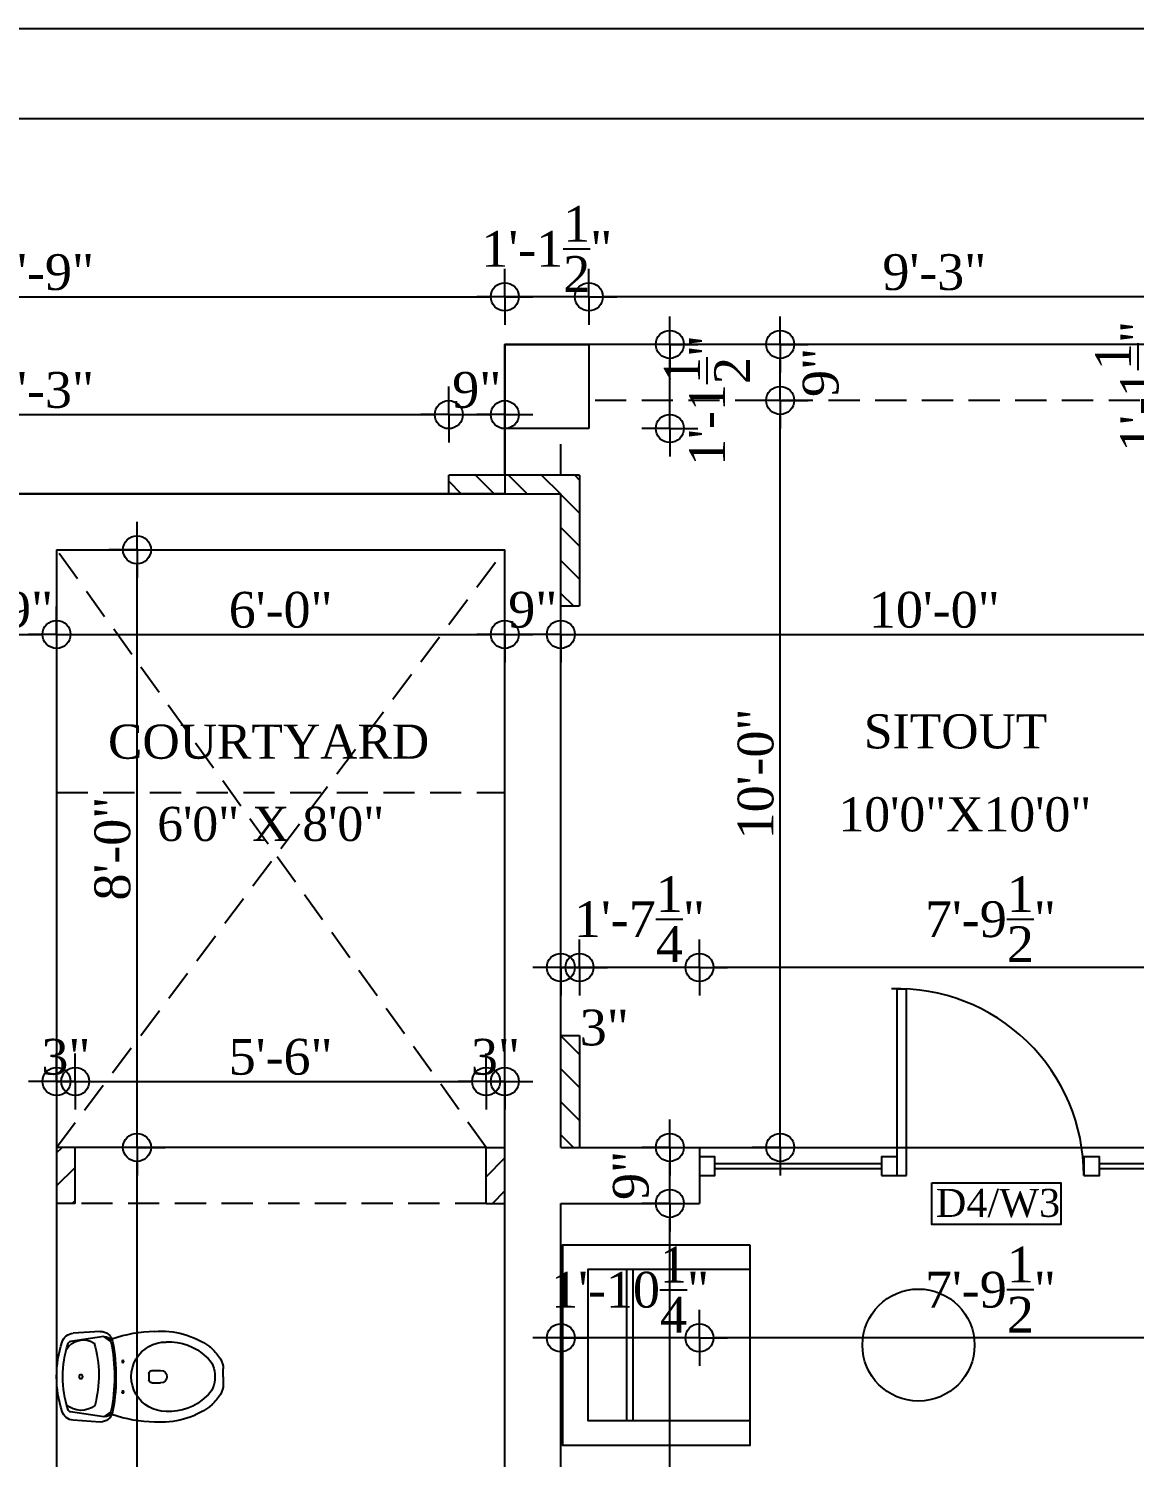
# Model space of a CAD drawing. Extents: x -4781 to 3971, y -2954 to -1072.
# Drawn here: x -2058 to -1880.4, y -1892.5 to -1662.9 of the extents above; entities that cross this region are included whole.
import ezdxf

# ---------------------------------------------------------------- set-up
doc = ezdxf.new("R2010")
doc.units = 0
doc.header["$LTSCALE"] = 20
doc.header["$MEASUREMENT"] = 0
doc.header["$PDMODE"] = 34
doc.linetypes.add('HIDDEN', pattern=[0.375, 0.25, -0.125])
doc.layers.get('0').update_dxf_attribs({"linetype": 'CONTINUOUS'})
doc.layers.get('DEFPOINTS').update_dxf_attribs({"linetype": 'CONTINUOUS'})
doc.layers.add('area', color=3, linetype='CONTINUOUS', plot=False)
doc.layers.add('correct', color=230, linetype='CONTINUOUS', plot=False)
for name, color, linetype in [('border', 230, 'CONTINUOUS'), ('DIMLINE', 254, 'CONTINUOUS'), ('DOOR TEXT', 2, 'CONTINUOUS'), ('FURN', 10, 'CONTINUOUS'), ('glass', 4, 'CONTINUOUS'), ('PLUMBING', 6, 'CONTINUOUS'), ('text', 2, 'CONTINUOUS'), ('wall', 13, 'CONTINUOUS'), ('windowtext', 2, 'CONTINUOUS')]:
    doc.layers.add(name, color=color, linetype=linetype)
doc.styles.add('DIMTEXT', font='times_1.ttf')
doc.styles.add('style5', font='times_1.ttf')
doc.dimstyles.new('ARCH_48_0', dxfattribs={"dimtxt": 5.75, "dimasz": 2.25, "dimexe": 0.25, "dimexo": 0, "dimgap": 1, "dimtad": 1, "dimzin": 3, "dimdsep": 46, "dimlunit": 4, "dimtxsty": 'DIMTEXT', "dimblk": 'BLK', "dimcen": 0, "dimdle": 0.09375, "dimse1": 1, "dimse2": 1, "dimclrd": 254, "dimclrt": 3, "dimadec": 1, "dimazin": 0, "dimtfac": 1, "dimtix": 1, "dimtmove": 2, "dimatfit": 3, "dimldrblk": 'NONE', "dimfxl": 0.25, "dimtvp": 1.4625, "dimtolj": 1, "dimtzin": 15, "dimarcsym": 0})

# ---------------------------------------------------------------- blocks, each defined once
blk = doc.blocks.new('A$C43594A4A')
at = {"layer": 'FURN'}
for p, q in [((4, 19.78), (28.25, 19.78)), ((4, 18.77), (28.25, 18.77)), ((4, 0), (28.25, 0))]:
    blk.add_line(p, q, dxfattribs=at)
blk.add_lwpolyline([(0, 0), (4, 0), (4, 26), (28.25, 26), (28.25, 0), (32.25, 0), (32.25, 30), (0, 30)], close=True, dxfattribs=at)
blk = doc.blocks.new('200028')
at = {"layer": 'PLUMBING'}
for points in [[(4.51, 3.33, 1), (4.19, 3.33, 1)], [(4.19, -1.59, 1), (4.51, -1.59, 1)]]:
    blk.add_hatch(color=256, dxfattribs=at).paths.add_polyline_path(points)
for p, q in [((6.25, 6.51), (7.37, 7.3)), ((7.37, 7.3), (12.73, 6.53)), ((7.96, 8.15), (12.33, 7.85)), ((-11.79, 0.87), (-11.79, 2.11)), ((-11.79, 0.87), (-11.79, -0.37)), ((-0.34, 1.87), (-1.73, 1.87)), ((0.16, 1.37), (0.16, 0.37)), ((-0.34, -0.13), (-1.73, -0.13)), ((6.25, -4.77), (7.37, -5.57)), ((7.37, -5.57), (12.73, -4.79)), ((7.96, -6.42), (12.33, -6.11))]:
    blk.add_line(p, q, dxfattribs=at)
for centre, radius in [((4.35, 3.33), 0.156), ((11.09, 0.87), 0.312), ((4.35, -1.59), 0.156)]:
    blk.add_circle(centre, radius, dxfattribs=at)
for centre, radius, start, end in [((-1.79, -5.38), 13.57, 85.6873, 125.1099), ((-1.08, -13.97), 22.13, 71.0966, 89.1989), ((7.96, 6.15), 2, 90, 168.7614), ((7.23, 6.32), 1, 81.7925, 168.7311), ((12.19, 5.86), 2, 18.0394, 86.0298), ((-3.12, -1.48), 9.71, 134.7032, 147.6541), ((-7.84, 3.29), 3, 125.7546, 134.7032), ((-3.1, -2.14), 8.6, 86.8837, 133.6869), ((-2.58, 0.87), 5.57, 269.4196, 90.5804), ((34.56, 0.87), 29.12, 168.7614, 192.0802), ((34.56, 0.87), 28.87, 168.7311, 191.2689), ((26.7, 1.08), 18.5, 163.6925, 195.267), ((10.67, 3.52), 3.25, 32.7982, 121.967), ((12.66, 6.04), 0.5, 18.136, 81.7925), ((-3.12, 0.87), 17.1, 341.864, 18.136), ((-3.12, 0.87), 18.1, 341.9606, 18.0394), ((-8.79, 2.11), 3, 147.6541, 180), ((-6.7, 1.14), 3.75, 128.5444, 184.146), ((-6.7, 0.6), 3.75, 175.854, 231.4556), ((-1.73, 0.87), 1, 90, 180), ((-1.73, 0.87), 1, 180, 270), ((-0.34, 1.37), 0.5, 0, 90), ((-0.34, 0.37), 0.5, 270, 0), ((-8.79, -0.37), 3, 180, 212.3459), ((-3.12, 3.22), 9.71, 212.3459, 225.2968), ((-7.84, -1.55), 3, 225.2968, 234.2454), ((-1.79, 7.11), 13.57, 234.8901, 274.3127), ((-3.1, 3.88), 8.6, 226.3131, 273.1163), ((11.03, -1.03), 3.51, 231.7336, 311.9036), ((12.66, -4.3), 0.5, 278.2075, 341.864), ((-1.08, 15.71), 22.13, 270.8011, 288.9034), ((7.96, -4.42), 2, 191.2386, 270), ((7.23, -4.58), 1, 191.2689, 278.2075), ((12.19, -4.12), 2, 273.9702, 341.9606)]:
    blk.add_arc(centre, radius, start, end, dxfattribs=at)
blk = doc.blocks.new('BLK')
for q in [(0, 2), (-2, 0), (2, 0), (0, -2)]:
    blk.add_line((0, 0), q)
blk.add_circle((0, 0), 1)
blk = doc.blocks.new('*D96')
at = {"layer": 'DEFPOINTS', "color": 0, "lineweight": -2, "transparency": 16777216}
for p in [(-2134.55, -1746.65), (-2062.55, -1748.18), (-2062.55, -1760.24)]:
    blk.add_point(p, dxfattribs=at)
at = {"layer": 'DIMLINE', "color": 254, "lineweight": -2, "transparency": 16777216}
blk.add_line((-2132.3, -1760.24), (-2064.8, -1760.24), dxfattribs=at)
at = {"layer": 'DIMLINE', "color": 254, "lineweight": -2, "transparency": 16777216, "xscale": 2.25, "yscale": 2.25, "zscale": 2.25, "rotation": 180}
blk.add_blockref('BLK', (-2134.55, -1760.24), dxfattribs=at)
at = {"layer": 'DIMLINE', "color": 254, "lineweight": -2, "transparency": 16777216, "xscale": 2.25, "yscale": 2.25, "zscale": 2.25}
blk.add_blockref('BLK', (-2062.55, -1760.24), dxfattribs=at)
at = {"layer": 'DIMLINE', "color": 3, "lineweight": -2, "transparency": 16777216, "insert": (-2100.24, -1755.04), "char_height": 5.75, "attachment_point": 5, "style": 'DIMTEXT'}
blk.add_mtext('\\A1;6\'-0"', dxfattribs=at)
blk = doc.blocks.new('_None')
blk = doc.blocks.new('*D97')
at = {"layer": 'DEFPOINTS', "color": 0, "lineweight": -2, "transparency": 16777216}
for p in [(-2053.55, -1760.24), (-2062.55, -1769.61), (-2053.55, -1769.61)]:
    blk.add_point(p, dxfattribs=at)
at = {"layer": 'DIMLINE', "color": 254, "lineweight": -2, "transparency": 16777216}
blk.add_line((-2060.3, -1760.24), (-2055.8, -1760.24), dxfattribs=at)
at = {"layer": 'DIMLINE', "color": 254, "lineweight": -2, "transparency": 16777216, "xscale": 2.25, "yscale": 2.25, "zscale": 2.25, "rotation": 180}
blk.add_blockref('BLK', (-2062.55, -1760.24), dxfattribs=at)
at = {"layer": 'DIMLINE', "color": 254, "lineweight": -2, "transparency": 16777216, "xscale": 2.25, "yscale": 2.25, "zscale": 2.25}
blk.add_blockref('BLK', (-2053.55, -1760.24), dxfattribs=at)
at = {"layer": 'DIMLINE', "color": 3, "lineweight": -2, "transparency": 16777216, "insert": (-2058.05, -1756.31), "char_height": 5.75, "attachment_point": 5, "style": 'DIMTEXT'}
blk.add_mtext('\\A1;9"', dxfattribs=at)
blk = doc.blocks.new('*D98')
at = {"layer": 'DEFPOINTS', "color": 0, "lineweight": -2, "transparency": 16777216}
for p in [(-1981.55, -1748.25), (-2053.55, -1749.92), (-1981.55, -1760.24)]:
    blk.add_point(p, dxfattribs=at)
at = {"layer": 'DIMLINE', "color": 254, "lineweight": -2, "transparency": 16777216}
blk.add_line((-2051.3, -1760.24), (-1983.8, -1760.24), dxfattribs=at)
at = {"layer": 'DIMLINE', "color": 254, "lineweight": -2, "transparency": 16777216, "xscale": 2.25, "yscale": 2.25, "zscale": 2.25, "rotation": 180}
blk.add_blockref('BLK', (-2053.55, -1760.24), dxfattribs=at)
at = {"layer": 'DIMLINE', "color": 254, "lineweight": -2, "transparency": 16777216, "xscale": 2.25, "yscale": 2.25, "zscale": 2.25}
blk.add_blockref('BLK', (-1981.55, -1760.24), dxfattribs=at)
at = {"layer": 'DIMLINE', "color": 3, "lineweight": -2, "transparency": 16777216, "insert": (-2017.55, -1756.32), "char_height": 5.75, "attachment_point": 5, "style": 'DIMTEXT'}
blk.add_mtext('\\A1;6\'-0"', dxfattribs=at)
blk = doc.blocks.new('*D113')
at = {"layer": 'DEFPOINTS', "color": 0, "lineweight": -2, "transparency": 16777216}
for p in [(-1959.14, -1851.65), (-1869.89, -1851.65), (-1834.55, -1896.65)]:
    blk.add_point(p, dxfattribs=at)
at = {"layer": 'DIMLINE', "color": 254, "lineweight": -2, "transparency": 16777216}
blk.add_line((-1869.89, -1894.4), (-1869.89, -1853.9), dxfattribs=at)
at = {"layer": 'DIMLINE', "color": 254, "lineweight": -2, "transparency": 16777216, "xscale": 2.25, "yscale": 2.25, "zscale": 2.25}
for p, rotation in [((-1869.89, -1851.65), 90), ((-1869.89, -1896.65), 270)]:
    blk.add_blockref('BLK', p, dxfattribs=dict(at, rotation=rotation))
at = {"layer": 'DIMLINE', "color": 3, "lineweight": -2, "transparency": 16777216, "insert": (-1873.82, -1874.15), "char_height": 5.75, "attachment_point": 5, "rotation": 90, "style": 'DIMTEXT'}
blk.add_mtext('\\A1;3\'-9"', dxfattribs=at)
blk = doc.blocks.new('*D115')
at = {"layer": 'DEFPOINTS', "color": 0, "lineweight": -2, "transparency": 16777216}
for p in [(-1856.8, -1847.15), (-1950.29, -1851.65), (-1950.29, -1873.25)]:
    blk.add_point(p, dxfattribs=at)
at = {"layer": 'DIMLINE', "color": 254, "lineweight": -2, "transparency": 16777216}
blk.add_line((-1859.05, -1873.25), (-1948.04, -1873.25), dxfattribs=at)
at = {"layer": 'DIMLINE', "color": 254, "lineweight": -2, "transparency": 16777216, "xscale": 2.25, "yscale": 2.25, "zscale": 2.25, "rotation": 180}
blk.add_blockref('BLK', (-1950.29, -1873.25), dxfattribs=at)
at = {"layer": 'DIMLINE', "color": 254, "lineweight": -2, "transparency": 16777216, "xscale": 2.25, "yscale": 2.25, "zscale": 2.25}
blk.add_blockref('BLK', (-1856.8, -1873.25), dxfattribs=at)
at = {"layer": 'DIMLINE', "color": 3, "lineweight": -2, "transparency": 16777216, "insert": (-1903.54, -1865.5), "char_height": 5.75, "attachment_point": 5, "style": 'DIMTEXT'}
blk.add_mtext('\\A1;7\'-9{\\H1.000000x;\\S1/2;}"', dxfattribs=at)
blk = doc.blocks.new('*D116')
at = {"layer": 'DEFPOINTS', "color": 0, "lineweight": -2, "transparency": 16777216}
for p in [(-1950.29, -1851.65), (-1972.55, -1856.15), (-1972.55, -1873.25)]:
    blk.add_point(p, dxfattribs=at)
at = {"layer": 'DIMLINE', "color": 254, "lineweight": -2, "transparency": 16777216}
for p, q in [((-1974.8, -1873.25), (-1977.05, -1873.25)), ((-1950.29, -1873.25), (-1972.55, -1873.25)), ((-1948.04, -1873.25), (-1945.79, -1873.25))]:
    blk.add_line(p, q, dxfattribs=at)
at = {"layer": 'DIMLINE', "color": 254, "lineweight": -2, "transparency": 16777216, "xscale": 2.25, "yscale": 2.25, "zscale": 2.25}
blk.add_blockref('BLK', (-1972.55, -1873.25), dxfattribs=at)
at = {"layer": 'DIMLINE', "color": 254, "lineweight": -2, "transparency": 16777216, "xscale": 2.25, "yscale": 2.25, "zscale": 2.25, "rotation": 180}
blk.add_blockref('BLK', (-1950.29, -1873.25), dxfattribs=at)
at = {"layer": 'DIMLINE', "color": 3, "lineweight": -2, "transparency": 16777216, "insert": (-1961.42, -1865.51), "char_height": 5.75, "attachment_point": 5, "style": 'DIMTEXT'}
blk.add_mtext('\\A1;1\'-10{\\H1.000000x;\\S1/4;}"', dxfattribs=at)
blk = doc.blocks.new('*D118')
at = {"layer": 'DEFPOINTS', "color": 0, "lineweight": -2, "transparency": 16777216}
for p in [(-1959.54, -1851.65), (-1955.04, -1851.65), (-1972.55, -2031.65)]:
    blk.add_point(p, dxfattribs=at)
at = {"layer": 'DIMLINE', "color": 254, "lineweight": -2, "transparency": 16777216}
blk.add_line((-1955.04, -2029.4), (-1955.04, -1853.9), dxfattribs=at)
at = {"layer": 'DIMLINE', "color": 254, "lineweight": -2, "transparency": 16777216, "xscale": 2.25, "yscale": 2.25, "zscale": 2.25}
for p, rotation in [((-1955.04, -1851.65), 90), ((-1955.04, -2031.65), 270)]:
    blk.add_blockref('BLK', p, dxfattribs=dict(at, rotation=rotation))
at = {"layer": 'DIMLINE', "color": 3, "lineweight": -2, "transparency": 16777216, "insert": (-1958.97, -1941.65), "char_height": 5.75, "attachment_point": 5, "rotation": 90, "style": 'DIMTEXT'}
blk.add_mtext('\\A1;15\'-0"', dxfattribs=at)
blk = doc.blocks.new('*D119')
at = {"layer": 'DEFPOINTS', "color": 0, "lineweight": -2, "transparency": 16777216}
for p in [(-1959.3, -1842.65), (-1955.04, -1842.65), (-1959.54, -1851.65)]:
    blk.add_point(p, dxfattribs=at)
at = {"layer": 'DIMLINE', "color": 254, "lineweight": -2, "transparency": 16777216}
blk.add_line((-1955.04, -1849.4), (-1955.04, -1844.9), dxfattribs=at)
at = {"layer": 'DIMLINE', "color": 254, "lineweight": -2, "transparency": 16777216, "xscale": 2.25, "yscale": 2.25, "zscale": 2.25}
for p, rotation in [((-1955.04, -1842.65), 90), ((-1955.04, -1851.65), 270)]:
    blk.add_blockref('BLK', p, dxfattribs=dict(at, rotation=rotation))
at = {"layer": 'DIMLINE', "color": 3, "lineweight": -2, "transparency": 16777216, "insert": (-1961.28, -1847.15), "char_height": 5.75, "attachment_point": 5, "rotation": 90, "style": 'DIMTEXT'}
blk.add_mtext('\\A1;9"', dxfattribs=at)
blk = doc.blocks.new('*D135')
at = {"layer": 'DEFPOINTS', "color": 0, "lineweight": -2, "transparency": 16777216}
for p in [(-1950.29, -1813.74), (-1856.8, -1842.65), (-1950.29, -1847.15)]:
    blk.add_point(p, dxfattribs=at)
at = {"layer": 'DIMLINE', "color": 254, "lineweight": -2, "transparency": 16777216}
blk.add_line((-1859.05, -1813.74), (-1948.04, -1813.74), dxfattribs=at)
at = {"layer": 'DIMLINE', "color": 254, "lineweight": -2, "transparency": 16777216, "xscale": 2.25, "yscale": 2.25, "zscale": 2.25, "rotation": 180}
blk.add_blockref('BLK', (-1950.29, -1813.74), dxfattribs=at)
at = {"layer": 'DIMLINE', "color": 254, "lineweight": -2, "transparency": 16777216, "xscale": 2.25, "yscale": 2.25, "zscale": 2.25}
blk.add_blockref('BLK', (-1856.8, -1813.74), dxfattribs=at)
at = {"layer": 'DIMLINE', "color": 3, "lineweight": -2, "transparency": 16777216, "insert": (-1903.54, -1805.98), "char_height": 5.75, "attachment_point": 5, "style": 'DIMTEXT'}
blk.add_mtext('\\A1;7\'-9{\\H1.000000x;\\S1/2;}"', dxfattribs=at)
blk = doc.blocks.new('*D137')
at = {"layer": 'DEFPOINTS', "color": 0, "lineweight": -2, "transparency": 16777216}
for p in [(-1968.05, -1713.65), (-1955.04, -1713.65), (-1968.05, -1727.15)]:
    blk.add_point(p, dxfattribs=at)
at = {"layer": 'DIMLINE', "color": 254, "lineweight": -2, "transparency": 16777216}
blk.add_line((-1955.04, -1724.9), (-1955.04, -1715.9), dxfattribs=at)
at = {"layer": 'DIMLINE', "color": 254, "lineweight": -2, "transparency": 16777216, "xscale": 2.25, "yscale": 2.25, "zscale": 2.25}
for p, rotation in [((-1955.04, -1713.65), 90), ((-1955.04, -1727.15), 270)]:
    blk.add_blockref('BLK', p, dxfattribs=dict(at, rotation=rotation))
at = {"layer": 'DIMLINE', "color": 3, "lineweight": -2, "transparency": 16777216, "insert": (-1949.06, -1722.65), "char_height": 5.75, "attachment_point": 5, "rotation": 90, "style": 'DIMTEXT'}
blk.add_mtext('\\A1;1\'-1{\\H1.000000x;\\S1/2;}"', dxfattribs=at)
blk = doc.blocks.new('*D138')
at = {"layer": 'DEFPOINTS', "color": 0, "lineweight": -2, "transparency": 16777216}
for p in [(-1972.55, -1746.55), (-1981.55, -1747.28), (-1981.55, -1760.24)]:
    blk.add_point(p, dxfattribs=at)
at = {"layer": 'DIMLINE', "color": 254, "lineweight": -2, "transparency": 16777216}
blk.add_line((-1974.8, -1760.24), (-1979.3, -1760.24), dxfattribs=at)
at = {"layer": 'DIMLINE', "color": 254, "lineweight": -2, "transparency": 16777216, "xscale": 2.25, "yscale": 2.25, "zscale": 2.25, "rotation": 180}
blk.add_blockref('BLK', (-1981.55, -1760.24), dxfattribs=at)
at = {"layer": 'DIMLINE', "color": 254, "lineweight": -2, "transparency": 16777216, "xscale": 2.25, "yscale": 2.25, "zscale": 2.25}
blk.add_blockref('BLK', (-1972.55, -1760.24), dxfattribs=at)
at = {"layer": 'DIMLINE', "color": 3, "lineweight": -2, "transparency": 16777216, "insert": (-1977.05, -1756.31), "char_height": 5.75, "attachment_point": 5, "style": 'DIMTEXT'}
blk.add_mtext('\\A1;9"', dxfattribs=at)
blk = doc.blocks.new('*D139')
at = {"layer": 'DEFPOINTS', "color": 0, "lineweight": -2, "transparency": 16777216}
for p in [(-1981.55, -1706), (-1981.55, -1713.65), (-1968.05, -1713.65)]:
    blk.add_point(p, dxfattribs=at)
at = {"layer": 'DIMLINE', "color": 254, "lineweight": -2, "transparency": 16777216}
for p, q in [((-1983.8, -1706), (-1986.05, -1706)), ((-1968.05, -1706), (-1981.55, -1706)), ((-1965.8, -1706), (-1963.55, -1706))]:
    blk.add_line(p, q, dxfattribs=at)
at = {"layer": 'DIMLINE', "color": 254, "lineweight": -2, "transparency": 16777216, "xscale": 2.25, "yscale": 2.25, "zscale": 2.25}
blk.add_blockref('BLK', (-1981.55, -1706), dxfattribs=at)
at = {"layer": 'DIMLINE', "color": 254, "lineweight": -2, "transparency": 16777216, "xscale": 2.25, "yscale": 2.25, "zscale": 2.25, "rotation": 180}
blk.add_blockref('BLK', (-1968.05, -1706), dxfattribs=at)
at = {"layer": 'DIMLINE', "color": 3, "lineweight": -2, "transparency": 16777216, "insert": (-1974.8, -1698.31), "char_height": 5.75, "attachment_point": 5, "style": 'DIMTEXT'}
blk.add_mtext('\\A1;1\'-1{\\H1.000000x;\\S1/2;}"', dxfattribs=at)
blk = doc.blocks.new('*D141')
at = {"layer": 'DEFPOINTS', "color": 0, "lineweight": -2, "transparency": 16777216}
for p in [(-1968.05, -1706), (-1968.05, -1713.65), (-1857.05, -1713.65)]:
    blk.add_point(p, dxfattribs=at)
at = {"layer": 'DIMLINE', "color": 254, "lineweight": -2, "transparency": 16777216}
blk.add_line((-1859.3, -1706), (-1965.8, -1706), dxfattribs=at)
at = {"layer": 'DIMLINE', "color": 254, "lineweight": -2, "transparency": 16777216, "xscale": 2.25, "yscale": 2.25, "zscale": 2.25, "rotation": 180}
blk.add_blockref('BLK', (-1968.05, -1706), dxfattribs=at)
at = {"layer": 'DIMLINE', "color": 254, "lineweight": -2, "transparency": 16777216, "xscale": 2.25, "yscale": 2.25, "zscale": 2.25}
blk.add_blockref('BLK', (-1857.05, -1706), dxfattribs=at)
at = {"layer": 'DIMLINE', "color": 3, "lineweight": -2, "transparency": 16777216, "insert": (-1912.55, -1702.07), "char_height": 5.75, "attachment_point": 5, "style": 'DIMTEXT'}
blk.add_mtext('\\A1;9\'-3"', dxfattribs=at)
blk = doc.blocks.new('*D142')
at = {"layer": 'DEFPOINTS', "color": 0, "lineweight": -2, "transparency": 16777216}
for p in [(-1852.8, -1713.65), (-1872.13, -1727.15), (-1852.8, -1727.15)]:
    blk.add_point(p, dxfattribs=at)
at = {"layer": 'DIMLINE', "color": 254, "lineweight": -2, "transparency": 16777216}
for p, q in [((-1872.13, -1711.4), (-1872.13, -1709.15)), ((-1872.13, -1713.65), (-1872.13, -1727.15)), ((-1872.13, -1729.4), (-1872.13, -1731.65))]:
    blk.add_line(p, q, dxfattribs=at)
at = {"layer": 'DIMLINE', "color": 254, "lineweight": -2, "transparency": 16777216, "xscale": 2.25, "yscale": 2.25, "zscale": 2.25}
for p, rotation in [((-1872.13, -1713.65), 270), ((-1872.13, -1727.15), 90)]:
    blk.add_blockref('BLK', p, dxfattribs=dict(at, rotation=rotation))
at = {"layer": 'DIMLINE', "color": 3, "lineweight": -2, "transparency": 16777216, "insert": (-1879.82, -1720.4), "char_height": 5.75, "attachment_point": 5, "rotation": 90, "style": 'DIMTEXT'}
blk.add_mtext('\\A1;1\'-1{\\H1.000000x;\\S1/2;}"', dxfattribs=at)
blk = doc.blocks.new('*D144')
at = {"layer": 'DEFPOINTS', "color": 0, "lineweight": -2, "transparency": 16777216}
for p in [(-1981.55, -1706), (-2134.55, -1730.15), (-1981.55, -1737.65)]:
    blk.add_point(p, dxfattribs=at)
at = {"layer": 'DIMLINE', "color": 254, "lineweight": -2, "transparency": 16777216}
blk.add_line((-2132.3, -1706), (-1983.8, -1706), dxfattribs=at)
at = {"layer": 'DIMLINE', "color": 254, "lineweight": -2, "transparency": 16777216, "xscale": 2.25, "yscale": 2.25, "zscale": 2.25, "rotation": 180}
blk.add_blockref('BLK', (-2134.55, -1706), dxfattribs=at)
at = {"layer": 'DIMLINE', "color": 254, "lineweight": -2, "transparency": 16777216, "xscale": 2.25, "yscale": 2.25, "zscale": 2.25}
blk.add_blockref('BLK', (-1981.55, -1706), dxfattribs=at)
at = {"layer": 'DIMLINE', "color": 3, "lineweight": -2, "transparency": 16777216, "insert": (-2058.05, -1702.07), "char_height": 5.75, "attachment_point": 5, "style": 'DIMTEXT'}
blk.add_mtext('\\A1;12\'-9"', dxfattribs=at)
blk = doc.blocks.new('*D203')
at = {"layer": 'DEFPOINTS', "color": 0, "lineweight": -2, "transparency": 16777216}
for p in [(-2040.63, -1842.65), (-2009.07, -1842.65), (-2014.55, -1983.65)]:
    blk.add_point(p, dxfattribs=at)
at = {"layer": 'DIMLINE', "color": 254, "lineweight": -2, "transparency": 16777216}
blk.add_line((-2040.63, -1981.4), (-2040.63, -1844.9), dxfattribs=at)
at = {"layer": 'DIMLINE', "color": 254, "lineweight": -2, "transparency": 16777216, "xscale": 2.25, "yscale": 2.25, "zscale": 2.25}
for p, rotation in [((-2040.63, -1842.65), 90), ((-2040.63, -1983.65), 270)]:
    blk.add_blockref('BLK', p, dxfattribs=dict(at, rotation=rotation))
at = {"layer": 'DIMLINE', "color": 3, "lineweight": -2, "transparency": 16777216, "insert": (-2044.56, -1913.15), "char_height": 5.75, "attachment_point": 5, "rotation": 90, "style": 'DIMTEXT'}
blk.add_mtext('\\A1;11\'-9"', dxfattribs=at)
blk = doc.blocks.new('*D204')
at = {"layer": 'DEFPOINTS', "color": 0, "lineweight": -2, "transparency": 16777216}
for p in [(-2040.63, -1746.65), (-2032.85, -1746.65), (-2023.42, -1842.65)]:
    blk.add_point(p, dxfattribs=at)
at = {"layer": 'DIMLINE', "color": 254, "lineweight": -2, "transparency": 16777216}
blk.add_line((-2040.63, -1840.4), (-2040.63, -1748.9), dxfattribs=at)
at = {"layer": 'DIMLINE', "color": 254, "lineweight": -2, "transparency": 16777216, "xscale": 2.25, "yscale": 2.25, "zscale": 2.25}
for p, rotation in [((-2040.63, -1746.65), 90), ((-2040.63, -1842.65), 270)]:
    blk.add_blockref('BLK', p, dxfattribs=dict(at, rotation=rotation))
at = {"layer": 'DIMLINE', "color": 3, "lineweight": -2, "transparency": 16777216, "insert": (-2044.55, -1794.65), "char_height": 5.75, "attachment_point": 5, "rotation": 90, "style": 'DIMTEXT'}
blk.add_mtext('\\A1;8\'-0"', dxfattribs=at)
blk = doc.blocks.new('*D211')
at = {"layer": 'DEFPOINTS', "color": 0, "lineweight": -2, "transparency": 16777216}
for p in [(-1937.31, -1722.65), (-1931.93, -1722.65), (-1931.93, -1842.65)]:
    blk.add_point(p, dxfattribs=at)
at = {"layer": 'DIMLINE', "color": 254, "lineweight": -2, "transparency": 16777216}
blk.add_line((-1937.31, -1840.4), (-1937.31, -1724.9), dxfattribs=at)
at = {"layer": 'DIMLINE', "color": 254, "lineweight": -2, "transparency": 16777216, "xscale": 2.25, "yscale": 2.25, "zscale": 2.25}
for p, rotation in [((-1937.31, -1722.65), 90), ((-1937.31, -1842.65), 270)]:
    blk.add_blockref('BLK', p, dxfattribs=dict(at, rotation=rotation))
at = {"layer": 'DIMLINE', "color": 3, "lineweight": -2, "transparency": 16777216, "insert": (-1941.23, -1782.65), "char_height": 5.75, "attachment_point": 5, "rotation": 90, "style": 'DIMTEXT'}
blk.add_mtext('\\A1;10\'-0"', dxfattribs=at)
blk = doc.blocks.new('*D212')
at = {"layer": 'DEFPOINTS', "color": 0, "lineweight": -2, "transparency": 16777216}
for p in [(-1937.31, -1713.65), (-1922.99, -1713.65), (-1922.99, -1722.65)]:
    blk.add_point(p, dxfattribs=at)
at = {"layer": 'DIMLINE', "color": 254, "lineweight": -2, "transparency": 16777216}
blk.add_line((-1937.31, -1720.4), (-1937.31, -1715.9), dxfattribs=at)
at = {"layer": 'DIMLINE', "color": 254, "lineweight": -2, "transparency": 16777216, "xscale": 2.25, "yscale": 2.25, "zscale": 2.25}
for p, rotation in [((-1937.31, -1713.65), 90), ((-1937.31, -1722.65), 270)]:
    blk.add_blockref('BLK', p, dxfattribs=dict(at, rotation=rotation))
at = {"layer": 'DIMLINE', "color": 3, "lineweight": -2, "transparency": 16777216, "insert": (-1930.79, -1718.15), "char_height": 5.75, "attachment_point": 5, "rotation": 90, "style": 'DIMTEXT'}
blk.add_mtext('\\A1;9"', dxfattribs=at)
blk = doc.blocks.new('*D222')
at = {"layer": 'DEFPOINTS', "color": 0, "lineweight": -2, "transparency": 16777216}
for p in [(-1969.55, -1813.74), (-1969.55, -1842.65), (-1950.29, -1844.25)]:
    blk.add_point(p, dxfattribs=at)
at = {"layer": 'DIMLINE', "color": 254, "lineweight": -2, "transparency": 16777216}
for p, q in [((-1971.8, -1813.74), (-1974.05, -1813.74)), ((-1950.29, -1813.74), (-1969.55, -1813.74)), ((-1948.04, -1813.74), (-1945.79, -1813.74))]:
    blk.add_line(p, q, dxfattribs=at)
at = {"layer": 'DIMLINE', "color": 254, "lineweight": -2, "transparency": 16777216, "xscale": 2.25, "yscale": 2.25, "zscale": 2.25}
blk.add_blockref('BLK', (-1969.55, -1813.74), dxfattribs=at)
at = {"layer": 'DIMLINE', "color": 254, "lineweight": -2, "transparency": 16777216, "xscale": 2.25, "yscale": 2.25, "zscale": 2.25, "rotation": 180}
blk.add_blockref('BLK', (-1950.29, -1813.74), dxfattribs=at)
at = {"layer": 'DIMLINE', "color": 3, "lineweight": -2, "transparency": 16777216, "insert": (-1959.92, -1805.98), "char_height": 5.75, "attachment_point": 5, "style": 'DIMTEXT'}
blk.add_mtext('\\A1;1\'-7{\\H1.000000x;\\S1/4;}"', dxfattribs=at)
blk = doc.blocks.new('*D226')
at = {"layer": 'DEFPOINTS', "color": 0, "lineweight": -2, "transparency": 16777216}
for p in [(-1990.55, -1724.93), (-2125.55, -1734.65), (-1990.55, -1734.65)]:
    blk.add_point(p, dxfattribs=at)
at = {"layer": 'DIMLINE', "color": 254, "lineweight": -2, "transparency": 16777216}
blk.add_line((-2123.3, -1724.93), (-1992.8, -1724.93), dxfattribs=at)
at = {"layer": 'DIMLINE', "color": 254, "lineweight": -2, "transparency": 16777216, "xscale": 2.25, "yscale": 2.25, "zscale": 2.25, "rotation": 180}
blk.add_blockref('BLK', (-2125.55, -1724.93), dxfattribs=at)
at = {"layer": 'DIMLINE', "color": 254, "lineweight": -2, "transparency": 16777216, "xscale": 2.25, "yscale": 2.25, "zscale": 2.25}
blk.add_blockref('BLK', (-1990.55, -1724.93), dxfattribs=at)
at = {"layer": 'DIMLINE', "color": 3, "lineweight": -2, "transparency": 16777216, "insert": (-2058.05, -1721), "char_height": 5.75, "attachment_point": 5, "style": 'DIMTEXT'}
blk.add_mtext('\\A1;11\'-3"', dxfattribs=at)
blk = doc.blocks.new('*D227')
at = {"layer": 'DEFPOINTS', "color": 0, "lineweight": -2, "transparency": 16777216}
for p in [(-1981.55, -1724.93), (-1981.55, -1730.9), (-1990.55, -1734.65)]:
    blk.add_point(p, dxfattribs=at)
at = {"layer": 'DIMLINE', "color": 254, "lineweight": -2, "transparency": 16777216}
blk.add_line((-1988.3, -1724.93), (-1983.8, -1724.93), dxfattribs=at)
at = {"layer": 'DIMLINE', "color": 254, "lineweight": -2, "transparency": 16777216, "xscale": 2.25, "yscale": 2.25, "zscale": 2.25, "rotation": 180}
blk.add_blockref('BLK', (-1990.55, -1724.93), dxfattribs=at)
at = {"layer": 'DIMLINE', "color": 254, "lineweight": -2, "transparency": 16777216, "xscale": 2.25, "yscale": 2.25, "zscale": 2.25}
blk.add_blockref('BLK', (-1981.55, -1724.93), dxfattribs=at)
at = {"layer": 'DIMLINE', "color": 3, "lineweight": -2, "transparency": 16777216, "insert": (-1986.05, -1720.99), "char_height": 5.75, "attachment_point": 5, "style": 'DIMTEXT'}
blk.add_mtext('\\A1;9"', dxfattribs=at)
blk = doc.blocks.new('*D236')
at = {"layer": 'DEFPOINTS', "color": 0, "lineweight": -2, "transparency": 16777216}
for p in [(-1852.55, -1760.24), (-1972.55, -1771.74), (-1852.55, -1784.9)]:
    blk.add_point(p, dxfattribs=at)
at = {"layer": 'DIMLINE', "color": 254, "lineweight": -2, "transparency": 16777216}
blk.add_line((-1970.3, -1760.24), (-1854.8, -1760.24), dxfattribs=at)
at = {"layer": 'DIMLINE', "color": 254, "lineweight": -2, "transparency": 16777216, "xscale": 2.25, "yscale": 2.25, "zscale": 2.25, "rotation": 180}
blk.add_blockref('BLK', (-1972.55, -1760.24), dxfattribs=at)
at = {"layer": 'DIMLINE', "color": 254, "lineweight": -2, "transparency": 16777216, "xscale": 2.25, "yscale": 2.25, "zscale": 2.25}
blk.add_blockref('BLK', (-1852.55, -1760.24), dxfattribs=at)
at = {"layer": 'DIMLINE', "color": 3, "lineweight": -2, "transparency": 16777216, "insert": (-1912.55, -1756.32), "char_height": 5.75, "attachment_point": 5, "style": 'DIMTEXT'}
blk.add_mtext('\\A1;10\'-0"', dxfattribs=at)
blk = doc.blocks.new('*D284')
at = {"layer": 'DEFPOINTS', "color": 0, "lineweight": -2, "transparency": 16777216}
for p in [(-1972.55, -1755.65), (-1969.55, -1755.65), (-1969.55, -1813.74)]:
    blk.add_point(p, dxfattribs=at)
at = {"layer": 'DIMLINE', "color": 254, "lineweight": -2, "transparency": 16777216}
for p, q in [((-1974.8, -1813.74), (-1977.05, -1813.74)), ((-1972.55, -1813.74), (-1969.55, -1813.74)), ((-1967.3, -1813.74), (-1965.05, -1813.74))]:
    blk.add_line(p, q, dxfattribs=at)
at = {"layer": 'DIMLINE', "color": 254, "lineweight": -2, "transparency": 16777216, "xscale": 2.25, "yscale": 2.25, "zscale": 2.25}
blk.add_blockref('BLK', (-1972.55, -1813.74), dxfattribs=at)
at = {"layer": 'DIMLINE', "color": 254, "lineweight": -2, "transparency": 16777216, "xscale": 2.25, "yscale": 2.25, "zscale": 2.25, "rotation": 180}
blk.add_blockref('BLK', (-1969.55, -1813.74), dxfattribs=at)
at = {"layer": 'DIMLINE', "color": 3, "lineweight": -2, "transparency": 16777216, "insert": (-1965.57, -1823.43), "char_height": 5.75, "attachment_point": 5, "style": 'DIMTEXT'}
blk.add_mtext('\\A1;3"', dxfattribs=at)
blk = doc.blocks.new('*D287')
at = {"layer": 'DEFPOINTS', "color": 0, "lineweight": -2, "transparency": 16777216}
for p in [(-1984.55, -1832.06), (-2050.55, -1842.65), (-1984.55, -1842.65)]:
    blk.add_point(p, dxfattribs=at)
at = {"layer": 'DIMLINE', "color": 254, "lineweight": -2, "transparency": 16777216}
blk.add_line((-2048.3, -1832.06), (-1986.8, -1832.06), dxfattribs=at)
at = {"layer": 'DIMLINE', "color": 254, "lineweight": -2, "transparency": 16777216, "xscale": 2.25, "yscale": 2.25, "zscale": 2.25, "rotation": 180}
blk.add_blockref('BLK', (-2050.55, -1832.06), dxfattribs=at)
at = {"layer": 'DIMLINE', "color": 254, "lineweight": -2, "transparency": 16777216, "xscale": 2.25, "yscale": 2.25, "zscale": 2.25}
blk.add_blockref('BLK', (-1984.55, -1832.06), dxfattribs=at)
at = {"layer": 'DIMLINE', "color": 3, "lineweight": -2, "transparency": 16777216, "insert": (-2017.55, -1828.13), "char_height": 5.75, "attachment_point": 5, "style": 'DIMTEXT'}
blk.add_mtext('\\A1;5\'-6"', dxfattribs=at)
blk = doc.blocks.new('*D288')
at = {"layer": 'DEFPOINTS', "color": 0, "lineweight": -2, "transparency": 16777216}
for p in [(-1981.55, -1832.06), (-1984.55, -1842.65), (-1981.55, -1842.65)]:
    blk.add_point(p, dxfattribs=at)
at = {"layer": 'DIMLINE', "color": 254, "lineweight": -2, "transparency": 16777216}
for p, q in [((-1986.8, -1832.06), (-1989.05, -1832.06)), ((-1984.55, -1832.06), (-1981.55, -1832.06)), ((-1979.3, -1832.06), (-1977.05, -1832.06))]:
    blk.add_line(p, q, dxfattribs=at)
at = {"layer": 'DIMLINE', "color": 254, "lineweight": -2, "transparency": 16777216, "xscale": 2.25, "yscale": 2.25, "zscale": 2.25}
blk.add_blockref('BLK', (-1984.55, -1832.06), dxfattribs=at)
at = {"layer": 'DIMLINE', "color": 254, "lineweight": -2, "transparency": 16777216, "xscale": 2.25, "yscale": 2.25, "zscale": 2.25, "rotation": 180}
blk.add_blockref('BLK', (-1981.55, -1832.06), dxfattribs=at)
at = {"layer": 'DIMLINE', "color": 3, "lineweight": -2, "transparency": 16777216, "insert": (-1983.05, -1828.13), "char_height": 5.75, "attachment_point": 5, "style": 'DIMTEXT'}
blk.add_mtext('\\A1;3"', dxfattribs=at)
blk = doc.blocks.new('*D289')
at = {"layer": 'DEFPOINTS', "color": 0, "lineweight": -2, "transparency": 16777216}
for p in [(-2053.55, -1832.06), (-2053.55, -1845.03), (-2050.55, -1845.03)]:
    blk.add_point(p, dxfattribs=at)
at = {"layer": 'DIMLINE', "color": 254, "lineweight": -2, "transparency": 16777216}
for p, q in [((-2055.8, -1832.06), (-2058.05, -1832.06)), ((-2050.55, -1832.06), (-2053.55, -1832.06)), ((-2048.3, -1832.06), (-2046.05, -1832.06))]:
    blk.add_line(p, q, dxfattribs=at)
at = {"layer": 'DIMLINE', "color": 254, "lineweight": -2, "transparency": 16777216, "xscale": 2.25, "yscale": 2.25, "zscale": 2.25}
blk.add_blockref('BLK', (-2053.55, -1832.06), dxfattribs=at)
at = {"layer": 'DIMLINE', "color": 254, "lineweight": -2, "transparency": 16777216, "xscale": 2.25, "yscale": 2.25, "zscale": 2.25, "rotation": 180}
blk.add_blockref('BLK', (-2050.55, -1832.06), dxfattribs=at)
at = {"layer": 'DIMLINE', "color": 3, "lineweight": -2, "transparency": 16777216, "insert": (-2052.05, -1828.13), "char_height": 5.75, "attachment_point": 5, "style": 'DIMTEXT'}
blk.add_mtext('\\A1;3"', dxfattribs=at)
blk = doc.blocks.new('DR1H902')
at = {"color": 0}
for p, q in [((-0.5, 0), (-0.5, 1)), ((-0.5, 1), (-0.45, 1)), ((-0.45, 0), (-0.45, 1)), ((-0.5, 0), (-0.45, 0))]:
    blk.add_line(p, q, dxfattribs=at)
blk.add_arc((-0.5, 0), 1, 0, 91.70698, dxfattribs=at)

msp = doc.modelspace()

# ---------------------------------------------------------------- hatches: boundary and pattern name
at = {"lineweight": -2}
h = msp.add_hatch(dxfattribs=at)
h.set_pattern_fill('ANSI31', color=8, scale=30, style=0)
h.set_pattern_definition([(135, (-4116.0925, -914.7172), (2.6516504, 2.6516504), [])])
h.paths.add_polyline_path([(-1969.546, -1755.654), (-1969.546, -1734.654), (-1990.546, -1734.654), (-1990.546, -1737.654), (-1972.546, -1737.654), (-1972.546, -1755.654)])
h = msp.add_hatch(dxfattribs=at)
h.set_pattern_fill('ANSI31', color=8, scale=30, style=0)
h.set_pattern_definition([(135, (-4116.0925, -1001.7172), (2.6516504, 2.6516504), [])])
h.paths.add_polyline_path([(-1969.546, -1842.654), (-1969.546, -1824.654), (-1972.546, -1824.654), (-1972.546, -1842.654)])
h = msp.add_hatch(dxfattribs=at)
h.set_pattern_fill('ANSI31', color=8, scale=30, style=0)
h.set_pattern_definition([(45, (94.506, -1010.7172), (-2.6516504, 2.6516504), [])])
h.paths.add_polyline_path([(-2050.546, -1851.654), (-2050.546, -1842.654), (-2053.54, -1842.654), (-2053.54, -1851.654)])
h = msp.add_hatch(dxfattribs=at)
h.set_pattern_fill('ANSI31', color=8, scale=30, style=0)
h.set_pattern_definition([(45, (162.006, -1010.7172), (-2.6516504, 2.6516504), [])])
h.paths.add_polyline_path([(-1984.546, -1842.654), (-1984.546, -1851.654), (-1981.54, -1851.654), (-1981.54, -1842.654)])

# ---------------------------------------------------------------- linework, layer by layer
for p, q in [((-1857.046, -1713.654), (-1968.046, -1713.654)), ((-1981.546, -1734.654), (-1981.546, -1727.154)), ((-1984.546, -1842.654), (-2050.546, -1842.654)), ((-1950.291, -1842.654), (-1856.796, -1842.654))]:
    msp.add_line(p, q)
at = {"linetype": 'HIDDEN'}
for p, q in [((-1857.046, -1722.654), (-1968.046, -1722.654)), ((-1972.546, -1734.654), (-1972.546, -1727.154)), ((-1984.546, -1842.654), (-2053.546, -1746.654)), ((-2053.54, -1842.654), (-1981.546, -1746.654)), ((-2053.546, -1785.654), (-1981.546, -1785.654)), ((-1984.546, -1851.654), (-2050.546, -1851.654))]:
    msp.add_line(p, q, dxfattribs=at)
at = {"color": 2, "lineweight": -2}
for points in [[(-1950.295, -1847.154), (-1947.795, -1847.154), (-1947.795, -1844.154), (-1950.295, -1844.154)], [(-1921.044, -1847.154), (-1918.544, -1847.154), (-1918.544, -1844.154), (-1921.044, -1844.154)], [(-1888.546, -1847.154), (-1886.046, -1847.154), (-1886.046, -1844.154), (-1888.546, -1844.154)]]:
    msp.add_lwpolyline(points, close=True, dxfattribs=at)
at = {"layer": 'area', "lineweight": -2}
msp.add_lwpolyline([(-2272.546, -1713.654), (-2272.546, -1842.654), (-2290.546, -1842.654), (-2290.546, -2076.654), (-2156.796, -2076.654), (-2156.796, -2145.654), (-1959.296, -2145.654), (-1959.296, -2076.654), (-1825.546, -2076.654), (-1825.546, -1842.654), (-1843.546, -1842.654), (-1843.546, -1713.654), (-1981.546, -1713.654), (-1981.546, -1737.654), (-2134.546, -1737.654), (-2134.546, -1713.654), (-2272.546, -1713.654)], dxfattribs=at)
at = {"layer": 'border', "lineweight": -2}
msp.add_line((-2327.034, -1677.366), (428.566, -1677.366), dxfattribs=at)
at = {"layer": 'correct', "color": 3, "lineweight": -2}
msp.add_lwpolyline([(-2327.034, -1662.913), (-299.381, -1662.913), (-299.381, -2323.553), (-2327.034, -2323.553)], close=True, dxfattribs=at)
at = {"layer": 'FURN'}
msp.add_circle((-1915.096, -1874.403), 9, dxfattribs=at)
at = {"layer": 'glass', "lineweight": -2}
for points in [[(-1921.044, -1846.095), (-1947.795, -1846.095), (-1947.795, -1845.213), (-1921.044, -1845.213)], [(-1859.296, -1846.095), (-1886.046, -1846.095), (-1886.046, -1845.213), (-1859.296, -1845.213)]]:
    msp.add_lwpolyline(points, close=True, dxfattribs=at)
at = {"layer": 'wall'}
for p, q in [((-1969.546, -1734.654), (-1990.546, -1734.654)), ((-1990.546, -1737.654), (-1990.546, -1734.654)), ((-1969.546, -1734.654), (-1969.546, -1755.654)), ((-2143.546, -1737.654), (-1972.546, -1737.654)), ((-1972.546, -1842.654), (-1972.546, -1737.654)), ((-2053.546, -1746.654), (-2053.546, -1842.654)), ((-2053.546, -1746.654), (-1981.546, -1746.654)), ((-1981.545, -2031.654), (-1981.546, -1746.654)), ((-1972.546, -1755.654), (-1969.546, -1755.654)), ((-1972.546, -1824.654), (-1969.546, -1824.654)), ((-1969.546, -1824.654), (-1969.546, -1842.654)), ((-2053.546, -1842.654), (-2053.546, -1983.654)), ((-1972.546, -1842.654), (-1950.291, -1842.654)), ((-1950.291, -1842.654), (-1950.291, -1851.654)), ((-1972.545, -2031.654), (-1972.546, -1851.654)), ((-1972.546, -1851.654), (-1950.291, -1851.654))]:
    msp.add_line(p, q, dxfattribs=at)
at = {"layer": 'wall', "lineweight": -2}
for p, q in [((-2050.546, -1842.654), (-2053.546, -1842.654)), ((-2050.546, -1851.654), (-2050.546, -1842.654)), ((-1984.546, -1851.654), (-1984.546, -1842.654)), ((-1984.546, -1842.654), (-1981.546, -1842.654)), ((-2050.546, -1851.654), (-2053.546, -1851.654)), ((-1984.546, -1851.654), (-1981.546, -1851.654))]:
    msp.add_line(p, q, dxfattribs=at)
msp.add_lwpolyline([(-1968.046, -1727.154), (-1981.546, -1727.154), (-1981.546, -1713.654), (-1968.046, -1713.654), (-1968.046, -1727.154)], dxfattribs=at)
at = {"layer": 'windowtext', "color": 7}
msp.add_lwpolyline([(-1912.974, -1848.363), (-1892.21, -1848.363), (-1892.21, -1855.01), (-1912.974, -1855.01)], close=True, dxfattribs=at)

# ---------------------------------------------------------------- block references
at = {"layer": 'FURN', "xscale": -1, "rotation": 90}
msp.add_blockref('A$C43594A4A', (-1942.205, -1858.278), dxfattribs=at)
at = {"layer": 'glass', "xscale": 29.99792625033301, "yscale": 29.99792625033301, "zscale": 66.66205833407335}
msp.add_blockref('DR1H902', (-1903.545, -1847.154), dxfattribs=at)
at = {"layer": 'PLUMBING', "xscale": -1}
msp.add_blockref('200028', (-2038.565, -1880.352), dxfattribs=at)

# ---------------------------------------------------------------- texts
at = {"layer": 'DOOR TEXT', "style": 'style5'}
msp.add_text('D4/W3', height=4.4913, dxfattribs=at).set_placement((-1912.309, -1853.807))
at = {"layer": 'text', "style": 'style5'}
for s, height, p in [('SITOUT', 5.4893, (-1923.879, -1778.551)), ('COURTYARD', 5.4893, (-2045.286, -1780.208)), ('6\'0" X 8\'0"', 5.48935, (-2037.378, -1793.427)), ('10\'0"X10\'0"', 5.48935, (-1927.946, -1791.884))]:
    msp.add_text(s, height=height, dxfattribs=at).set_placement(p)

# ---------------------------------------------------------------- dimensions: what is measured, and where the dimension line sits
at = {"layer": 'DIMLINE', "lineweight": -2}
for base, p1, p2, angle, picture, middle in [((-1981.546, -1706.002), (-1968.046, -1713.654), (-1981.546, -1713.654), 180, '*D139', (-1974.796, -1698.306)), ((-1968.046, -1706.002), (-1857.046, -1713.654), (-1968.046, -1713.654), 180, '*D141', (-1912.546, -1702.069)), ((-1872.129, -1727.154), (-1852.796, -1713.654), (-1852.796, -1727.154), 90, '*D142', (-1879.825, -1720.404)), ((-1937.308, -1722.654), (-1931.932, -1842.654), (-1931.932, -1722.654), 90, '*D211', (-1941.233, -1782.654)), ((-2040.625, -1746.654), (-2023.418, -1842.654), (-2032.847, -1746.654), 90, '*D204', (-2044.55, -1794.654)), ((-1981.546, -1760.243), (-1972.546, -1746.553), (-1981.546, -1747.281), 180, '*D138', (-1977.046, -1756.31)), ((-1950.29126, -1813.73677), (-1856.79627, -1842.65413), (-1950.29126, -1847.15413), 180, '*D135', (-1903.54377, -1805.98283)), ((-2053.546, -1832.057), (-2050.546, -1845.034), (-2053.546, -1845.034), 180, '*D289', (-2052.046, -1828.132)), ((-1984.546, -1832.057), (-2050.546, -1842.654), (-1984.546, -1842.654), 180, '*D287', (-2017.546, -1828.132)), ((-1981.546, -1832.057), (-1984.546, -1842.654), (-1981.546, -1842.654), 180, '*D288', (-1983.046, -1828.132)), ((-2040.625, -1842.654), (-2014.546, -1983.654), (-2009.066, -1842.654), 90, '*D203', (-2044.558, -1913.154)), ((-1955.041, -1851.654), (-1972.546, -2031.654), (-1959.541, -1851.654), 90, '*D118', (-1958.966, -1941.654)), ((-1869.886, -1851.654), (-1834.546, -1896.654), (-1959.136, -1851.654), 90, '*D113', (-1873.819, -1874.154)), ((-1950.29126, -1873.25396), (-1856.79627, -1847.15413), (-1950.29126, -1851.65413), 180, '*D115', (-1903.54377, -1865.50003)), ((-1972.5462, -1873.254), (-1950.2913, -1851.6541), (-1972.5462, -1856.1541), 180, '*D116', (-1961.4188, -1865.5083))]:
    dim = msp.add_linear_dim(base=base, p1=p1, p2=p2, angle=angle, dimstyle='ARCH_48_0', override={"dimfxl": 0.18}, dxfattribs=at)
    dim.commit()
    dim.dimension.update_dxf_attribs({"geometry": picture, "text_midpoint": middle})
for base, p1, p2, picture, middle in [((-1981.546, -1706.002), (-2134.546, -1730.154), (-1981.546, -1737.654), '*D144', (-2058.046, -1702.069)), ((-1990.546, -1724.927), (-2125.546, -1734.654), (-1990.546, -1734.654), '*D226', (-2058.046, -1721.002)), ((-1981.546, -1724.927), (-1990.546, -1734.654), (-1981.546, -1730.904), '*D227', (-1986.046, -1720.994)), ((-1981.546, -1760.243), (-2053.546, -1749.919), (-1981.546, -1748.248), '*D98', (-2017.546, -1756.319)), ((-2053.546, -1760.243), (-2062.546, -1769.608), (-2053.546, -1769.608), '*D97', (-2058.046, -1756.31)), ((-1852.546, -1760.243), (-1972.546, -1771.739), (-1852.546, -1784.904), '*D236', (-1912.546, -1756.319)), ((-1969.5462, -1813.7368), (-1950.2913, -1844.2541), (-1969.5462, -1842.6541), '*D222', (-1959.9187, -1805.9828))]:
    dim = msp.add_linear_dim(base=base, p1=p1, p2=p2, dimstyle='ARCH_48_0', override={"dimfxl": 0.18}, dxfattribs=at)
    dim.commit()
    dim.dimension.update_dxf_attribs({"geometry": picture, "text_midpoint": middle})
for base, p1, p2, picture, middle in [((-1955.041, -1713.654), (-1968.046, -1727.154), (-1968.046, -1713.654), '*D137', (-1949.061, -1722.654)), ((-1937.308, -1713.654), (-1922.986, -1722.654), (-1922.986, -1713.654), '*D212', (-1930.793, -1718.154)), ((-1955.041, -1842.654), (-1959.541, -1851.654), (-1959.296, -1842.654), '*D119', (-1961.278, -1847.154))]:
    dim = msp.add_linear_dim(base=base, p1=p1, p2=p2, angle=90, dimstyle='ARCH_48_0', override={"dimfxl": 0.18}, dxfattribs=at)
    dim.commit()
    dim.dimension.update_dxf_attribs({"geometry": picture, "text_midpoint": middle, "dimtype": 160})
for base, p1, p2, picture, middle in [((-2062.546, -1760.243), (-2134.546, -1746.654), (-2062.546, -1748.18), '*D96', (-2100.242, -1755.042)), ((-1969.546, -1813.737), (-1972.546, -1755.654), (-1969.546, -1755.654), '*D284', (-1965.57, -1823.435))]:
    dim = msp.add_linear_dim(base=base, p1=p1, p2=p2, dimstyle='ARCH_48_0', override={"dimfxl": 0.18}, dxfattribs=at)
    dim.commit()
    dim.dimension.update_dxf_attribs({"geometry": picture, "text_midpoint": middle, "dimtype": 160})

doc.saveas('drawing.dxf')
